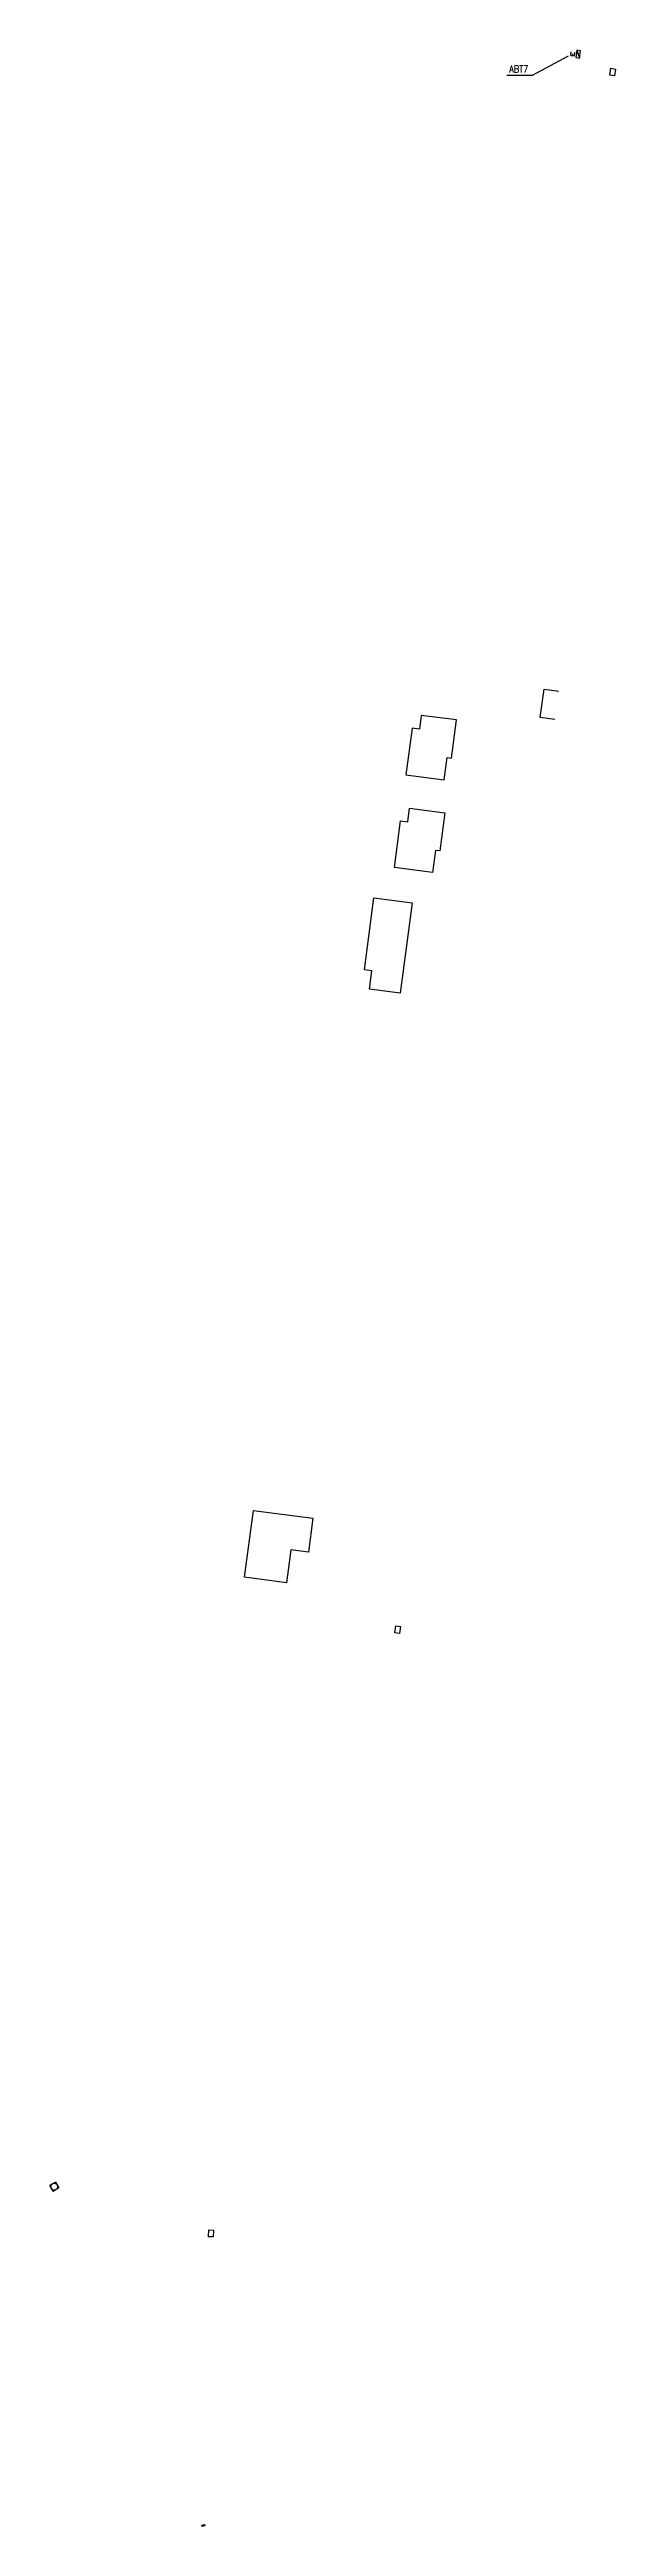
# Model space of a CAD drawing. Header units: millimetres. Extents: x 120857 to 120980, y 132426 to 132965.
import ezdxf

# ---------------------------------------------------------------- set-up
doc = ezdxf.new("R2010")
doc.units = ezdxf.units.MM
doc.layers.get('0').update_dxf_attribs({"linetype": 'CONTINUOUS'})
for name, color, linetype in [('BR15', 7, 'CONTINUOUS'), ('W0100', 7, 'CONTINUOUS'), ('W0420', 7, 'CONTINUOUS'), ('W0430', 7, 'CONTINUOUS'), ('W1471', 7, 'CONTINUOUS')]:
    doc.layers.add(name, color=color, linetype=linetype)
doc.styles.get("Standard").update_dxf_attribs({"font": 'romans.shx', "width": 0.85})
doc.dimstyles.get("Standard").update_dxf_attribs({"dimtxt": 1.5, "dimasz": 1, "dimexe": 0, "dimexo": 0, "dimgap": 0.25, "dimtad": 2, "dimzin": 0, "dimdsep": 46, "dimtxsty": 'Standard', "dimcen": -0.5, "dimadec": 0, "dimazin": 0, "dimtfac": 1, "dimtofl": 0, "dimtmove": 2, "dimatfit": 3, "dimfxl": 1, "dimtolj": 1, "dimtzin": 0, "dimarcsym": 0})

# ---------------------------------------------------------------- blocks, each defined once
blk = doc.blocks.new('BR1501')
at = {"color": 0, "linetype": 'Continuous'}
blk.add_lwpolyline([(0.3, -0.15), (-0.3, -0.15), (-0.3, 0.15), (0.3, 0.15)], close=True, dxfattribs=at)
for points in [[(-0.1, 0.15), (-0.1, -0.15)], [(0.1, -0.15), (0.1, 0.15)]]:
    blk.add_lwpolyline(points, dxfattribs=at)
blk = doc.blocks.new('T420')
for p, q in [((0.75, 0.75), (-0.75, 0.75)), ((-0.75, 0.75), (-0.75, -0.75)), ((0.75, 0.75), (0.75, -0.75)), ((0.75, -0.75), (-0.75, -0.75))]:
    blk.add_line(p, q)
blk.add_ellipse((0, 0), major_axis=(-0.53, 0.53), ratio=1, start_param=3.926991, end_param=10.210176)
blk = doc.blocks.new('*U3')
at = {"flags": 128}
for points in [[(0.8, 0.8), (-0.8, 0.8)], [(-0.8, 0.8), (-0.8, 0)], [(0.8, 0.8), (-0.8, 0)], [(-0.8, 0), (0.8, 0)], [(-0.49, 1.96), (0.31, 1.96)], [(-0.49, 1.96), (-0.49, 1.16)], [(-0.49, 1.56), (-0.09, 1.56)], [(-0.49, 1.16), (0.31, 1.16)], [(0.8, 0), (0.8, 0.8)]]:
    blk.add_lwpolyline(points, dxfattribs=at)
blk = doc.blocks.new('T1471')
at = {"color": 0, "linetype": 'Continuous', "flags": 128}
blk.add_lwpolyline([(-0.75, -0.5), (-0.75, 0.5), (0.75, 0.5), (0.75, -0.5), (-0.75, -0.5)], dxfattribs=at)

msp = doc.modelspace()

# ---------------------------------------------------------------- linework, layer by layer
at = {"layer": 'W0100', "color": 252, "flags": 128}
for points in [[(120966.62, 132819.49), (120963.4, 132819.93), (120964.24, 132826.1), (120967.45, 132825.66)], [(120944.06, 132811.04), (120945.15, 132819.36), (120937.49, 132820.37), (120937.09, 132817.36), (120935.49, 132817.57), (120934.16, 132807.42), (120942.49, 132806.32), (120943.13, 132811.16), (120944.06, 132811.04)]]:
    msp.add_lwpolyline(points, dxfattribs=at).dxf.unprotected_set("ltscale", 0)
for points in [[(120941.54, 132790.85), (120940.62, 132790.98), (120939.98, 132786.14), (120931.64, 132787.24), (120932.98, 132797.38), (120934.57, 132797.17), (120934.97, 132800.18), (120942.64, 132799.17), (120941.54, 132790.85)], [(120932.94, 132759.88), (120932.94, 132759.88), (120926.2, 132760.77), (120926.72, 132764.73), (120925.12, 132764.94), (120927.2, 132780.66), (120935.53, 132779.56), (120932.94, 132759.88), (120932.94, 132759.88)], [(120912.93, 132638.16), (120909.1, 132638.67), (120908.16, 132631.55), (120899.02, 132632.76), (120900.94, 132647.29), (120900.94, 132647.29), (120900.94, 132647.29), (120913.91, 132645.58), (120912.93, 132638.16)]]:
    msp.add_lwpolyline(points, dxfattribs=at)

# ---------------------------------------------------------------- block references
at = {"layer": 'BR15', "color": 252, "linetype": 'Continuous', "rotation": 15.85848239893507}
msp.add_blockref('BR1501', (120890.02, 132426.32), dxfattribs=at)
at = {"layer": 'W0420', "rotation": 30.74288682815954}
msp.add_blockref('T420', (120857.55, 132500.05), dxfattribs=at)
at = {"layer": 'W0430', "color": 252, "rotation": 82.00514228231047}
msp.add_blockref('*U3', (120972.07, 132964.25), dxfattribs=at)
at = {"layer": 'W1471', "color": 252}
for p, rotation in [((120979.2, 132960.41), 261.2210266677448), ((120932.36, 132621.33), 82.42548940999826), ((120891.69, 132489.88), 87.11516789105704)]:
    msp.add_blockref('T1471', p, dxfattribs=dict(at, rotation=rotation))

# ---------------------------------------------------------------- texts
at = {"layer": 'W0430', "color": 252, "linetype": 'Continuous', "insert": (120960.78, 132960.31), "char_height": 1.5, "attachment_point": 9}
msp.add_mtext('\\A1;ABT7', dxfattribs=at)

# ---------------------------------------------------------------- leaders
at = {"layer": 'W0430', "color": 252, "linetype": 'Continuous', "annotation_type": 0, "has_hookline": 1, "hookline_direction": 1, "text_width": 4.31}
msp.add_leader([(120969.52, 132963.89), (120961.67, 132959.7), (120960.67, 132959.7)], dimstyle='Standard', override={"dimgap": 0.25, "dimtad": 1}, dxfattribs=at)

doc.saveas('drawing.dxf')
